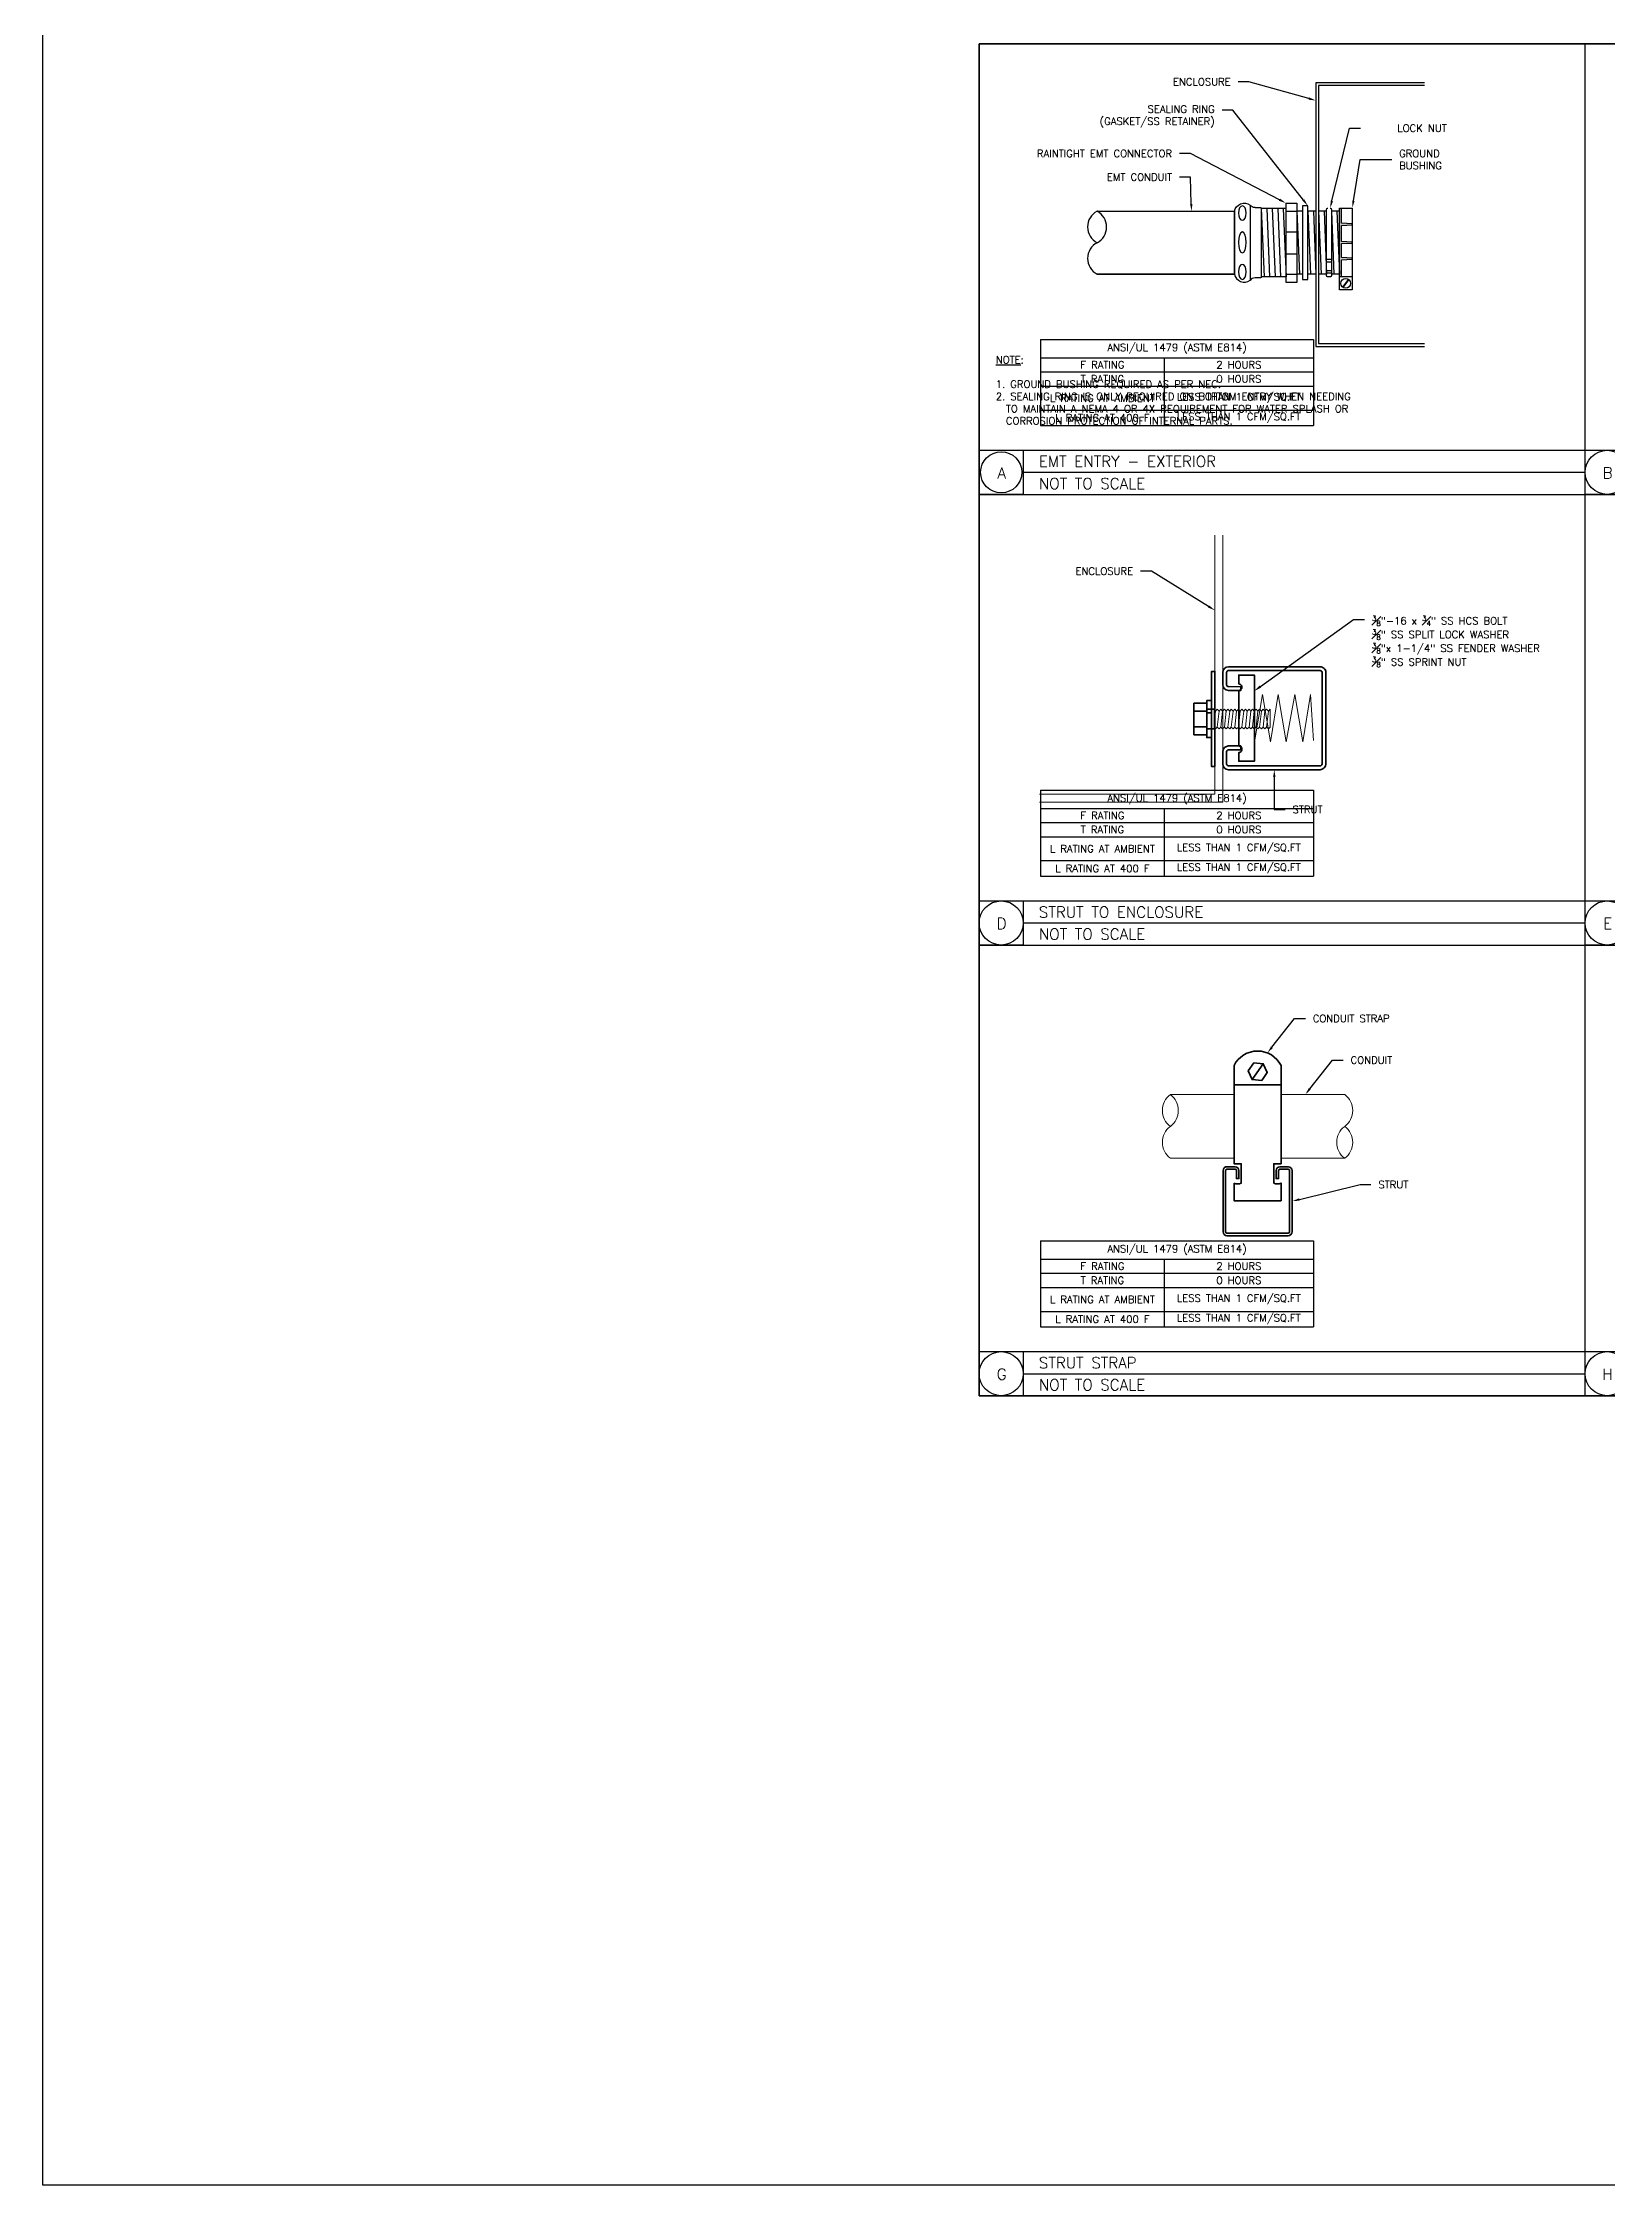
# Model space of a CAD drawing. Header units: inches. Extents: x -6 to 441, y 0 to 338.
# Drawn here: x 0 to 26.6, y 0 to 36.44 of the extents above; entities that cross this region are included whole.
import ezdxf
from ezdxf import colors
from ezdxf.entities.mleader import LeaderData, LeaderLine
from ezdxf.math import Vec2, Vec3

# ---------------------------------------------------------------- set-up
doc = ezdxf.new("R2010")
doc.units = ezdxf.units.IN
doc.header["$MEASUREMENT"] = 0
doc.styles.add('Roman', font='romans.shx', dxfattribs={"height": 0.125})
doc.styles.add('Roman-A', font='romans.shx', dxfattribs={"height": 0.125})

# ---------------------------------------------------------------- blocks, each defined once
blk = doc.blocks.new('*U28')
blk.add_lwpolyline([(0, 0.75), (0.75, 0.75), (0.75, 0), (0, 0)], close=True)
blk.add_circle((0.375, 0.375), 0.35)
at = {"insert": (0.383, 0.366), "char_height": 0.188, "width": 0.46087, "attachment_point": 5, "style": 'Roman-A'}
blk.add_mtext('A', dxfattribs=at)
blk = doc.blocks.new('*U29')
blk.add_lwpolyline([(0, 0.75), (0.75, 0.75), (0.75, 0), (0, 0)], close=True)
blk.add_circle((0.375, 0.375), 0.375)
at = {"insert": (0.383, 0.366), "char_height": 0.188, "width": 0.46087, "attachment_point": 5, "style": 'Roman-A'}
blk.add_mtext('B', dxfattribs=at)
blk = doc.blocks.new('*U31')
blk.add_lwpolyline([(0, 0.75), (0.75, 0.75), (0.75, 0), (0, 0)], close=True)
blk.add_circle((0.375, 0.375), 0.375)
at = {"insert": (0.383, 0.366), "char_height": 0.188, "width": 0.46087, "attachment_point": 5, "style": 'Roman-A'}
blk.add_mtext('D', dxfattribs=at)
blk = doc.blocks.new('*U32')
blk.add_lwpolyline([(0, 0.75), (0.75, 0.75), (0.75, 0), (0, 0)], close=True)
blk.add_circle((0.375, 0.375), 0.375)
at = {"insert": (0.383, 0.366), "char_height": 0.188, "width": 0.46087, "attachment_point": 5, "style": 'Roman-A'}
blk.add_mtext('E', dxfattribs=at)
blk = doc.blocks.new('*U34')
blk.add_lwpolyline([(0, 0.75), (0.75, 0.75), (0.75, 0), (0, 0)], close=True)
blk.add_circle((0.375, 0.375), 0.375)
at = {"insert": (0.383, 0.366), "char_height": 0.188, "width": 0.46087, "attachment_point": 5, "style": 'Roman-A'}
blk.add_mtext('G', dxfattribs=at)
blk = doc.blocks.new('*U35')
blk.add_lwpolyline([(0, 0.75), (0.75, 0.75), (0.75, 0), (0, 0)], close=True)
blk.add_circle((0.375, 0.375), 0.375)
at = {"insert": (0.383, 0.366), "char_height": 0.188, "width": 0.46087, "attachment_point": 5, "style": 'Roman-A'}
blk.add_mtext('H', dxfattribs=at)
blk = doc.blocks.new('*T46')
at = {"color": 0, "linetype": 'ByBlock', "lineweight": -2, "transparency": 16777216}
for p, q in [((0, 0), (4.642, 0)), ((0, 0), (0, -1.465)), ((4.642, 0), (4.642, -1.465)), ((0, -0.31), (4.642, -0.31)), ((2.105, -0.31), (2.105, -1.465)), ((0, -0.551), (4.642, -0.551)), ((0, -0.792), (4.642, -0.792)), ((0, -1.2), (4.642, -1.2)), ((0, -1.465), (4.642, -1.465))]:
    blk.add_line(p, q, dxfattribs=at)
at = {"color": 0, "transparency": 16777216, "char_height": 0.125, "attachment_point": 5, "style": 'Roman'}
for s, insert, width in [('{\\Fromans|c0;ANSI/UL 1479 (ASTM E814)}', (2.321, -0.155), 4.56725), ('{\\Fromans|c0;T RATING}', (1.053, -0.672), 2.03068), ('{\\Fromans|c0;F RATING}', (1.053, -0.431), 2.03068), ('{\\Fromans|c0;2 HOURS}', (3.373, -0.431), 2.46223), ('{\\Fromans|c0;0 HOURS}', (3.373, -0.672), 2.46223), ('{\\Fromans|c0;L RATING AT AMBIENT }', (1.053, -0.996), 2.03068), ('{\\Fromans|c0;LESS THAN 1 CFM/SQ.FT}', (3.373, -0.996), 2.46223), ('{\\Fromans|c0;L RATING AT 400 F}', (1.053, -1.332), 2.03068), ('{\\Fromans|c0;LESS THAN 1 CFM/SQ.FT}', (3.373, -1.332), 2.46223)]:
    blk.add_mtext(s, dxfattribs=dict(at, insert=insert, width=width))
blk = doc.blocks.new('*T15')
at = {"color": 0, "linetype": 'ByBlock', "lineweight": -2, "transparency": 16777216}
for p, q in [((0, 0), (4.642, 0)), ((0, 0), (0, -1.465)), ((4.642, 0), (4.642, -1.465)), ((0, -0.31), (4.642, -0.31)), ((2.105, -0.31), (2.105, -1.465)), ((0, -0.551), (4.642, -0.551)), ((0, -0.792), (4.642, -0.792)), ((0, -1.2), (4.642, -1.2)), ((0, -1.465), (4.642, -1.465))]:
    blk.add_line(p, q, dxfattribs=at)
at = {"color": 0, "transparency": 16777216, "char_height": 0.125, "attachment_point": 5, "style": 'Roman'}
for s, insert, width in [('{\\Fromans|c0;ANSI/UL 1479 (ASTM E814)}', (2.321, -0.155), 4.56725), ('{\\Fromans|c0;T RATING}', (1.053, -0.672), 2.03068), ('{\\Fromans|c0;F RATING}', (1.053, -0.431), 2.03068), ('{\\Fromans|c0;2 HOURS}', (3.373, -0.431), 2.46223), ('{\\Fromans|c0;0 HOURS}', (3.373, -0.672), 2.46223), ('{\\Fromans|c0;L RATING AT AMBIENT }', (1.053, -0.996), 2.03068), ('{\\Fromans|c0;LESS THAN 1 CFM/SQ.FT}', (3.373, -0.996), 2.46223), ('{\\Fromans|c0;L RATING AT 400 F}', (1.053, -1.332), 2.03068), ('{\\Fromans|c0;LESS THAN 1 CFM/SQ.FT}', (3.373, -1.332), 2.46223)]:
    blk.add_mtext(s, dxfattribs=dict(at, insert=insert, width=width))
blk = doc.blocks.new('*T21')
at = {"color": 0, "linetype": 'ByBlock', "lineweight": -2, "transparency": 16777216}
for p, q in [((0, 0), (4.642, 0)), ((0, 0), (0, -1.465)), ((4.642, 0), (4.642, -1.465)), ((0, -0.31), (4.642, -0.31)), ((2.105, -0.31), (2.105, -1.465)), ((0, -0.551), (4.642, -0.551)), ((0, -0.792), (4.642, -0.792)), ((0, -1.2), (4.642, -1.2)), ((0, -1.465), (4.642, -1.465))]:
    blk.add_line(p, q, dxfattribs=at)
at = {"color": 0, "transparency": 16777216, "char_height": 0.125, "attachment_point": 5, "style": 'Roman'}
for s, insert, width in [('{\\Fromans|c0;ANSI/UL 1479 (ASTM E814)}', (2.321, -0.155), 4.56725), ('{\\Fromans|c0;T RATING}', (1.053, -0.672), 2.03068), ('{\\Fromans|c0;F RATING}', (1.053, -0.431), 2.03068), ('{\\Fromans|c0;2 HOURS}', (3.373, -0.431), 2.46223), ('{\\Fromans|c0;0 HOURS}', (3.373, -0.672), 2.46223), ('{\\Fromans|c0;L RATING AT AMBIENT }', (1.053, -0.996), 2.03068), ('{\\Fromans|c0;LESS THAN 1 CFM/SQ.FT}', (3.373, -0.996), 2.46223), ('{\\Fromans|c0;L RATING AT 400 F}', (1.053, -1.332), 2.03068), ('{\\Fromans|c0;LESS THAN 1 CFM/SQ.FT}', (3.373, -1.332), 2.46223)]:
    blk.add_mtext(s, dxfattribs=dict(at, insert=insert, width=width))
blk = doc.blocks.new('*U45')
h = blk.add_hatch(color=256)
h.dxf.hatch_style = 1
h.paths.add_polyline_path([(6.344, 4.603), (6.162, 4.612), (6.162, 4.868), (6.126, 4.868), (6.126, 3.699), (6.162, 3.699), (6.162, 3.992), (6.344, 4.001), (6.344, 4.02), (6.162, 4.028), (6.162, 4.266), (6.344, 4.274), (6.344, 4.293), (6.162, 4.302), (6.162, 4.576), (6.344, 4.585)])
for points in [[(7.575, 7.001), (5.726, 7.001), (5.726, 2.517), (7.575, 2.517)], [(7.575, 6.955), (5.773, 6.955), (5.773, 2.564), (7.575, 2.564)], [(2.005, 4.817), (4.34, 4.816)], [(2.005, 4.817), (4.34, 4.816), (4.34, 3.746), (2.006, 3.746)], [(5.171, 4.862), (5.218, 3.699), (4.798, 3.699)], [(5.218, 4.862), (4.798, 4.862), (4.845, 3.699)], [(4.891, 4.862), (4.938, 3.699)], [(4.984, 4.862), (5.031, 3.699)], [(5.077, 4.862), (5.125, 3.699)], [(5.218, 4.816), (5.404, 4.816)], [(5.497, 4.816), (5.404, 4.816), (5.446, 3.746)], [(5.684, 4.816), (5.726, 3.746), (5.59, 3.746)], [(5.726, 4.816), (5.59, 4.816), (5.633, 3.746)], [(5.866, 4.816), (5.908, 3.746), (5.773, 3.746)], [(5.908, 4.816), (5.773, 4.816), (5.815, 3.746)], [(6.082, 4.816), (6.126, 3.746), (5.989, 3.746)], [(6.126, 4.816), (5.989, 4.816), (6.033, 3.746)], [(6.162, 3.699), (6.162, 3.992), (6.344, 4.001), (6.345, 4.02), (6.162, 4.028), (6.162, 4.266), (6.344, 4.274), (6.345, 4.293), (6.162, 4.302), (6.162, 4.576), (6.344, 4.585), (6.345, 4.603), (6.162, 4.612), (6.162, 4.868)], [(5.218, 4.467), (5.404, 4.467)], [(5.218, 4.094), (5.404, 4.094)], [(5.218, 3.746), (5.404, 3.746)], [(5.497, 3.746), (5.404, 3.746)], [(5.908, 3.999), (5.989, 3.999)], [(5.908, 3.955), (5.989, 3.955)], [(5.908, 3.807), (5.989, 3.807)], [(5.908, 3.769), (5.989, 3.769)], [(5.969, 3.7), (5.929, 3.7)], [(6.344, 3.699), (6.344, 3.477), (6.126, 3.477), (6.126, 3.699)], [(6.182, 3.525), (6.281, 3.657)], [(6.189, 3.52), (6.288, 3.651)]]:
    blk.add_lwpolyline(points)
for points in [[(2.005, 4.817, 0.607338), (2.006, 4.281, 0.607942), (2.006, 3.746), (4.34, 3.746)], [(4.34, 3.746), (4.34, 4.816, -0.536868), (4.608, 4.921)], [(4.691, 4.879, -0.224407), (4.608, 4.921), (4.608, 3.641)], [(4.691, 4.879), (4.782, 4.879, -0.414213), (4.798, 4.862), (4.798, 3.699, -0.414213), (4.782, 3.683), (4.691, 3.683, 0.244985), (4.608, 3.641)], [(5.929, 3.7, -0.414214), (5.908, 3.72), (5.908, 4.848, -0.414214), (5.929, 4.869)], [(5.969, 4.869, -0.414214), (5.989, 4.848), (5.989, 3.72, -0.414214), (5.969, 3.7)]]:
    blk.add_lwpolyline(points, format="xyb")
for points in [[(5.404, 3.606), (5.218, 3.606), (5.218, 4.955), (5.404, 4.955)], [(5.497, 3.653), (5.59, 3.653), (5.59, 4.909), (5.497, 4.909)], [(6.126, 3.699), (6.126, 4.868), (6.344, 4.868), (6.344, 3.699)]]:
    blk.add_lwpolyline(points, close=True)
blk.add_circle((6.234, 3.589), 0.0826)
for centre, radius, start, end in [((1.865, 4.549), 0.302, 297.7061, 62.3951), ((4.51, 3.785), 0.174, 192.7375, 304.3028)]:
    blk.add_arc(centre, radius, start, end)
for points in [[(4.476, 4.908), (4.44, 4.908), (4.41, 4.853), (4.41, 4.785)], [(4.41, 4.785), (4.41, 4.718), (4.44, 4.663), (4.476, 4.663)], [(4.541, 4.785), (4.541, 4.853), (4.512, 4.908), (4.476, 4.908)], [(4.476, 4.663), (4.512, 4.663), (4.541, 4.718), (4.541, 4.785)], [(4.476, 4.464), (4.44, 4.464), (4.41, 4.385), (4.41, 4.286)], [(4.541, 4.286), (4.541, 4.385), (4.512, 4.464), (4.476, 4.464)], [(4.41, 4.286), (4.41, 4.188), (4.44, 4.108), (4.476, 4.108)], [(4.476, 4.108), (4.512, 4.108), (4.541, 4.188), (4.541, 4.286)], [(4.476, 3.912), (4.44, 3.912), (4.41, 3.855), (4.41, 3.784)], [(4.41, 3.784), (4.41, 3.714), (4.44, 3.657), (4.476, 3.657)], [(4.541, 3.784), (4.541, 3.855), (4.512, 3.912), (4.476, 3.912)], [(4.476, 3.657), (4.512, 3.657), (4.541, 3.714), (4.541, 3.784)]]:
    blk.add_open_spline(points, degree=3)
blk.add_blockref('*T46', (1.043, 2.635))
at = {"insert": (0.283, 1.187), "char_height": 0.125, "attachment_point": 7, "style": 'Roman-A'}
blk.add_mtext('{\\LNOTE}:\\P \\P1. GROUND BUSHING REQUIRED AS PER NEC.\\P2. SEALING RING IS ONLY REQUIRED ON BOTTOM ENTRY WHEN NEEDING\\P  TO MAINTAIN A NEMA 4 OR 4X REQUIREMENT FOR WATER SPLASH OR\\P  CORROSION PROTECTION OF INTERNAL PARTS.', dxfattribs=at)
at = {"char_height": 0.1875, "width": 8.11395, "attachment_point": 1, "style": 'Roman-A'}
for s, insert in [('EMT ENTRY - EXTERIOR', (1.015, 0.654)), ('NOT TO SCALE', (1.015, 0.278))]:
    blk.add_mtext(s, dxfattribs=dict(at, insert=insert))
ml = blk.add_multileader_mtext('Standard')
ml.set_content('{\\Fromans|c0;ENCLOSURE}', color=256, style='Roman')
ml.set_leader_properties()
ml.build(insert=Vec2(0, 0))
ml.multileader.update_dxf_attribs({"dogleg_length": 0.125, "arrow_head_size": 0.125})
ctx = ml.context
ctx.base_point, ctx.char_height, ctx.arrow_head_size, ctx.landing_gap_size, ctx.plane_origin = Vec3(3.099, 7.018), 0.125, 0.125, 0.125, Vec3(5.726, 6.7)
ctx.text_align_type = 2
notes = []
notes.append((ctx, [(0, (1, 1, 0), (4.588, 7.018), (-1, 0), 0.186, [(0, [(5.726, 6.7)], 0, [])])]))
ctx.mtext.insert, ctx.mtext.alignment, ctx.mtext.flow_direction = Vec3(4.277, 7.081), 3, 5
ml = blk.add_multileader_mtext('Standard')
ml.set_content('{\\Fromans|c0;SEALING RING\\P(GASKET/SS RETAINER)}', color=256, style='Roman')
ml.set_leader_properties()
ml.build(insert=Vec2(0, 0))
ml.multileader.update_dxf_attribs({"dogleg_length": 0.125, "arrow_head_size": 0.125})
ctx = ml.context
ctx.base_point, ctx.char_height, ctx.arrow_head_size, ctx.landing_gap_size, ctx.plane_origin = Vec3(1.725, 6.534), 0.125, 0.125, 0.125, Vec3(5.59, 4.909)
ctx.text_align_type = 2
notes.append((ctx, [(0, (1, 1, 0), (4.316, 6.534), (-1, 0), 0.186, [(0, [(5.59, 4.909)], 0, [])])]))
ctx.mtext.insert, ctx.mtext.alignment, ctx.mtext.flow_direction = Vec3(4.005, 6.617), 3, 5
ml = blk.add_multileader_mtext('Standard')
ml.set_content('{\\Fromans|c0;^ILOCK NUT}', color=256, style='Roman')
ml.set_leader_properties()
ml.build(insert=Vec2(0, 0))
ml.multileader.update_dxf_attribs({"dogleg_length": 0.125, "arrow_head_size": 0.125})
ctx = ml.context
ctx.base_point, ctx.char_height, ctx.arrow_head_size, ctx.landing_gap_size, ctx.plane_origin = Vec3(6.486, 6.228), 0.125, 0.125, 0.125, Vec3(5.969, 4.87)
notes.append((ctx, [(0, (1, 1, 0), (6.299, 6.228), (1, 0), 0.186, [(0, [(5.969, 4.87)], 0, [])])]))
ctx.mtext.insert, ctx.mtext.flow_direction = Vec3(6.611, 6.291), 5
ml = blk.add_multileader_mtext('Standard')
ml.set_content('{\\Fromans|c0;RAINTIGHT EMT CONNECTOR}', color=256, style='Roman')
ml.set_leader_properties()
ml.build(insert=Vec2(0, 0))
ml.multileader.update_dxf_attribs({"dogleg_length": 0.125, "arrow_head_size": 0.125})
ctx = ml.context
ctx.base_point, ctx.char_height, ctx.arrow_head_size, ctx.landing_gap_size, ctx.plane_origin = Vec3(0.585, 5.798), 0.125, 0.125, 0.125, Vec3(5.218, 4.955)
ctx.text_align_type = 2
notes.append((ctx, [(0, (1, 1, 0), (3.593, 5.798), (-1, 0), 0.186, [(0, [(5.218, 4.955)], 0, [])])]))
ctx.mtext.insert, ctx.mtext.alignment, ctx.mtext.flow_direction = Vec3(3.281, 5.861), 3, 5
ml = blk.add_multileader_mtext('Standard')
ml.set_content('{\\Fromans|c0;GROUND \\PBUSHING}', color=256, style='Roman')
ml.set_leader_properties()
ml.build(insert=Vec2(0, 0))
ml.multileader.update_dxf_attribs({"text_left_attachment_type": 2, "dogleg_length": 4.718, "arrow_head_size": 0.125})
ctx = ml.context
ctx.base_point, ctx.char_height, ctx.arrow_head_size, ctx.landing_gap_size, ctx.plane_origin = Vec3(7.016, 5.697), 0.125, 0.125, 0.125, Vec3(6.344, 4.868)
ctx.left_attachment = 2
notes.append((ctx, [(0, (1, 1, 0), (6.48, 5.697), (1, 0), 0.537, [(0, [(6.344, 4.868)], 0, [])])]))
ctx.mtext.insert, ctx.mtext.flow_direction = Vec3(7.141, 5.863), 5
ml = blk.add_multileader_mtext('Standard')
ml.set_content('{\\Fromans|c0;EMT CONDUIT}', color=256, style='Roman')
ml.set_leader_properties()
ml.build(insert=Vec2(0, 0))
ml.multileader.update_dxf_attribs({"dogleg_length": 0.125, "arrow_head_size": 0.125})
ctx = ml.context
ctx.base_point, ctx.char_height, ctx.arrow_head_size, ctx.landing_gap_size, ctx.plane_origin = Vec3(1.924, 5.398), 0.125, 0.125, 0.125, Vec3(3.611, 4.816)
ctx.text_align_type = 2
notes.append((ctx, [(0, (1, 1, 0), (3.593, 5.398), (-1, 0), 0.186, [(0, [(3.611, 4.816)], 0, [])])]))
ctx.mtext.insert, ctx.mtext.alignment, ctx.mtext.flow_direction = Vec3(3.281, 5.461), 3, 5
for ctx, leaders in notes:
    for number, flags, end, landing, length, lines in leaders:
        leader = LeaderData()
        leader.index, (leader.has_last_leader_line, leader.has_dogleg_vector, leader.attachment_direction) = number, flags
        leader.last_leader_point, leader.dogleg_vector, leader.dogleg_length = Vec3(end), Vec3(landing), length
        for number, points, colour, breaks in lines:
            line = LeaderLine()
            line.index, line.vertices, line.color, line.breaks = number, Vec3.list(points), colors.encode_raw_color(colour), breaks
            leader.lines.append(line)
        ctx.leaders.append(leader)
blk = doc.blocks.new('*U14')
at = {"lineweight": 20}
for points in [[(4.008, 6.974), (4.008, 2.564), (1.026, 2.564)], [(4.143, 6.974), (4.143, 2.429), (1.026, 2.429)]]:
    blk.add_lwpolyline(points, dxfattribs=at)
at = {"lineweight": 35}
for points in [[(4.008, 3.035), (3.952, 3.035), (3.952, 4.653), (4.008, 4.653)], [(3.65, 4.113), (3.87, 4.113)], [(3.952, 4.157), (3.952, 3.529), (3.87, 3.529), (3.87, 4.157)], [(3.65, 3.574), (3.87, 3.574)]]:
    blk.add_lwpolyline(points, close=True, dxfattribs=at)
for points in [[(4.241, 4.331, -0.414213), (4.143, 4.428), (4.143, 4.637, -0.414213), (4.241, 4.735)], [(4.241, 4.671, 0.414215), (4.208, 4.637), (4.208, 4.428, 0.414215), (4.241, 4.396)], [(4.413, 4.442), (4.413, 4.592), (4.682, 4.592), (4.682, 3.125), (4.413, 3.125), (4.413, 3.274, 1.000001), (4.413, 3.387), (4.413, 4.329)], [(5.896, 3.08, -0.398543), (5.797, 2.983), (4.241, 2.983, -0.414213), (4.143, 3.08), (4.143, 3.289, -0.414213), (4.242, 3.387), (4.447, 3.387), (4.447, 3.322), (4.241, 3.322, 0.414215), (4.208, 3.288), (4.208, 3.081, 0.414215), (4.242, 3.047), (5.797, 3.047, 0.368023), (5.831, 3.08)]]:
    blk.add_lwpolyline(points, format="xyb", dxfattribs=at)
for points in [[(4.241, 4.396), (4.447, 4.394), (4.447, 4.329), (4.241, 4.331)], [(4.242, 4.734), (5.797, 4.734)], [(5.797, 4.669), (4.242, 4.669)], [(5.831, 3.08), (5.831, 4.637)], [(5.896, 4.637), (5.896, 3.08)], [(3.65, 3.574), (3.65, 4.113)], [(3.87, 3.574), (3.87, 4.113)], [(3.87, 4.011), (4.004, 4.011), (4.004, 3.675), (3.87, 3.675)], [(3.87, 3.977), (3.65, 3.977)], [(3.87, 3.714), (3.65, 3.714)], [(3.87, 3.952), (3.952, 3.952)]]:
    blk.add_lwpolyline(points, dxfattribs=at)
at = {"lineweight": 13}
for points in [[(4.004, 3.997), (4.019, 3.98), (4.049, 4.011), (4.08, 3.98)], [(4.319, 3.98), (4.35, 4.011), (4.378, 3.98), (4.35, 3.704), (4.378, 3.675), (4.409, 3.704)], [(4.378, 3.98), (4.409, 4.011), (4.439, 3.98), (4.409, 3.704), (4.439, 3.675), (4.468, 3.704)], [(4.439, 3.98), (4.468, 4.011), (4.499, 3.98), (4.468, 3.704), (4.499, 3.675), (4.529, 3.704)], [(4.499, 3.98), (4.529, 4.011), (4.558, 3.98), (4.529, 3.704), (4.558, 3.675), (4.589, 3.704)], [(4.558, 3.98), (4.589, 4.011), (4.619, 3.98), (4.589, 3.704), (4.619, 3.675), (4.648, 3.704)], [(4.619, 3.98), (4.648, 4.011), (4.679, 3.98), (4.648, 3.704), (4.679, 3.675), (4.709, 3.704)], [(4.679, 3.98), (4.709, 4.011), (4.738, 3.98), (4.709, 3.704), (4.738, 3.675), (4.768, 3.704)], [(4.682, 3.454), (4.817, 4.263), (4.952, 3.454), (5.087, 4.263), (5.221, 3.454), (5.367, 4.263), (5.502, 3.454), (5.637, 4.263), (5.687, 3.479)], [(4.738, 3.98), (4.768, 4.011), (4.799, 3.98), (4.768, 3.704), (4.799, 3.675), (4.828, 3.704)], [(4.799, 3.98), (4.828, 4.011), (4.858, 3.98), (4.828, 3.704), (4.858, 3.675), (4.889, 3.704)], [(4.858, 3.98), (4.889, 4.011), (4.918, 3.98), (4.889, 3.704), (4.918, 3.675), (4.948, 3.704), (4.948, 4.011), (4.918, 3.98)], [(4.019, 3.98), (4.004, 3.835)], [(4.004, 3.689), (4.019, 3.675), (4.049, 3.704)], [(4.139, 3.98), (4.109, 3.704)], [(4.199, 3.98), (4.17, 3.704)], [(4.26, 3.98), (4.229, 3.704)], [(4.288, 3.704), (4.319, 3.675), (4.35, 3.704)]]:
    blk.add_lwpolyline(points, dxfattribs=at)
blk.add_lwpolyline([(4.288, 3.704), (4.319, 3.98), (4.288, 4.011), (4.26, 3.98), (4.229, 4.011), (4.199, 3.98), (4.17, 4.011), (4.139, 3.98), (4.109, 4.011), (4.08, 3.98), (4.049, 3.704), (4.08, 3.675), (4.109, 3.704), (4.139, 3.675), (4.17, 3.704), (4.199, 3.675), (4.229, 3.704), (4.26, 3.675)], close=True, dxfattribs=at)
at = {"lineweight": 35}
for centre, radius, start, end in [((4.411, 4.387), 0.0575, 271.8007, 89.0945), ((5.798, 4.636), 0.0979, 0.5002, 90.5511), ((5.798, 4.636), 0.0332, 2.9684, 91.7382)]:
    blk.add_arc(centre, radius, start, end, dxfattribs=at)
blk.add_blockref('*T15', (1.043, 2.635))
at = {"char_height": 0.1875, "width": 8.11395, "attachment_point": 1, "style": 'Roman-A'}
for s, insert in [('STRUT TO ENCLOSURE', (1.015, 0.654)), ('NOT TO SCALE', (1.015, 0.279))]:
    blk.add_mtext(s, dxfattribs=dict(at, insert=insert))
ml = blk.add_multileader_mtext('Standard')
ml.set_content('{\\Fromans|c0;ENCLOSURE}', color=256, style='Roman')
ml.set_leader_properties()
ml.build(insert=Vec2(0, 0))
ml.multileader.update_dxf_attribs({"dogleg_length": 0.186, "arrow_head_size": 0.125})
ctx = ml.context
ctx.base_point, ctx.char_height, ctx.arrow_head_size, ctx.landing_gap_size, ctx.plane_origin = Vec3(1.439, 6.36), 0.125, 0.125, 0.125, Vec3(4.143, 5.877)
ctx.text_align_type = 2
notes = []
notes.append((ctx, [(1, (1, 1, 0), (2.929, 6.36), (-1, 0), 0.186, [(0, [(4.008, 5.694)], 0, [])])]))
ctx.mtext.insert, ctx.mtext.alignment, ctx.mtext.flow_direction = Vec3(2.618, 6.423), 3, 5
ml = blk.add_multileader_mtext('Standard')
ml.set_content('\\A1;{\\Fromans|c0;\\H0.7x;\\S3#8;\\H1.42857x;"-16 x \\H0.7x;\\S3#4;\\H1.42857x;" SS HCS BOLT\\P\\H0.7x;\\S3#8;\\H1.42857x;" SS SPLIT LOCK WASHER\\P\\H0.7x;\\S3#8;\\H1.42857x;"x 1-1/4" SS FENDER WASHER\\P\\H0.7x;\\S3#8;\\H1.42857x;" SS SPRINT NUT}', color=256, style='Roman')
ml.set_leader_properties()
ml.build(insert=Vec2(0, 0))
ml.multileader.update_dxf_attribs({"dogleg_length": 0.186, "arrow_head_size": 0.125})
ctx = ml.context
ctx.base_point, ctx.char_height, ctx.arrow_head_size, ctx.landing_gap_size, ctx.plane_origin = Vec3(6.555, 5.539), 0.125, 0.125, 0.125, Vec3(4.682, 4.104)
notes.append((ctx, [(0, (1, 1, 0), (6.368, 5.539), (1, 0), 0.186, [(0, [(4.682, 4.324)], 0, [])])]))
ctx.mtext.insert, ctx.mtext.flow_direction = Vec3(6.68, 5.602), 5
ml = blk.add_multileader_mtext('Standard')
ml.set_content('{\\Fromans|c0;STRUT}', color=256, style='Roman')
ml.set_leader_properties()
ml.build(insert=Vec2(0, 0))
ml.multileader.update_dxf_attribs({"dogleg_length": 0.186, "arrow_head_size": 0.125})
ctx = ml.context
ctx.base_point, ctx.char_height, ctx.arrow_head_size, ctx.landing_gap_size, ctx.plane_origin = Vec3(5.205, 2.306), 0.125, 0.125, 0.125, Vec3(6.048, 2.983)
notes.append((ctx, [(0, (1, 1, 0), (5.019, 2.306), (1, 0), 0.186, [(0, [(5.019, 2.983)], 0, [])])]))
ctx.mtext.insert, ctx.mtext.flow_direction = Vec3(5.33, 2.368), 5
for ctx, leaders in notes:
    for number, flags, end, landing, length, lines in leaders:
        leader = LeaderData()
        leader.index, (leader.has_last_leader_line, leader.has_dogleg_vector, leader.attachment_direction) = number, flags
        leader.last_leader_point, leader.dogleg_vector, leader.dogleg_length = Vec3(end), Vec3(landing), length
        for number, points, colour, breaks in lines:
            line = LeaderLine()
            line.index, line.vertices, line.color, line.breaks = number, Vec3.list(points), colors.encode_raw_color(colour), breaks
            leader.lines.append(line)
        ctx.leaders.append(leader)
blk = doc.blocks.new('*U20')
at = {"lineweight": 35}
for points in [[(5.01, 3.617), (5.01, 3.945), (5.133, 3.945), (5.133, 5.617, 0.616777), (4.335, 5.618)], [(4.334, 3.617, 0.239161), (4.458, 3.617), (4.458, 3.945), (4.335, 3.945), (4.335, 5.617), (4.335, 3.945)], [(4.214, 2.722, -0.404067), (4.147, 2.789), (4.147, 3.83, -0.414213), (4.214, 3.896), (4.352, 3.896, -0.404067), (4.418, 3.83)], [(4.375, 3.83, 0.385095), (4.352, 3.853), (4.214, 3.853, 0.414215), (4.191, 3.83), (4.191, 2.789, 0.376803), (4.213, 2.766)], [(5.278, 3.83, 0.385095), (5.255, 3.853), (5.116, 3.853, 0.414215), (5.093, 3.83), (5.093, 3.693), (5.05, 3.693), (5.05, 3.83, -0.414213), (5.116, 3.896), (5.255, 3.896, -0.404067), (5.321, 3.83)], [(4.335, 3.617), (4.335, 3.318), (5.133, 3.318), (5.133, 3.617, -0.239161), (5.009, 3.617)]]:
    blk.add_lwpolyline(points, format="xyb", dxfattribs=at)
blk.add_lwpolyline([(4.669, 5.662), (4.572, 5.528), (4.641, 5.379), (4.805, 5.363), (4.9, 5.497), (4.831, 5.646)], close=True, dxfattribs=at)
for points in [[(4.641, 5.379), (4.831, 5.646)], [(5.133, 5.289), (4.335, 5.289)], [(4.418, 3.83), (4.418, 3.693), (4.375, 3.693), (4.375, 3.83)], [(5.278, 2.789), (5.278, 3.83)], [(5.321, 3.83), (5.321, 2.789)], [(4.214, 2.766), (5.255, 2.766)], [(5.255, 2.722), (4.214, 2.722)]]:
    blk.add_lwpolyline(points, dxfattribs=at)
at = {"lineweight": 20}
for points in [[(4.335, 4.039), (3.252, 4.039, -0.499999), (3.251, 4.582, -0.499999), (3.251, 5.123, -0.500002), (3.251, 4.582)], [(5.133, 4.039), (6.216, 4.039, 0.499999), (6.217, 4.582, 0.50167), (6.216, 5.123)]]:
    blk.add_lwpolyline(points, format="xyb", dxfattribs=at)
for points in [[(4.335, 5.123), (3.251, 5.123)], [(5.133, 5.123), (6.216, 5.123)]]:
    blk.add_lwpolyline(points, dxfattribs=at)
blk.add_arc((6.419, 4.311), 0.339, 126.8702, 233.2318, dxfattribs=at)
at = {"lineweight": 35}
for centre, radius, start, end in [((5.25, 2.793), 0.0276, 279.0629, 350.9371), ((5.251, 2.792), 0.0701, 273.07, 356.93)]:
    blk.add_arc(centre, radius, start, end, dxfattribs=at)
blk.add_blockref('*T21', (1.043, 2.635))
at = {"char_height": 0.1875, "attachment_point": 1, "style": 'Roman-A'}
for s, insert, width in [('STRUT STRAP', (1.015, 0.654), 1.86795), ('NOT TO SCALE', (1.015, 0.279), 2.08223)]:
    blk.add_mtext(s, dxfattribs=dict(at, insert=insert, width=width))
ml = blk.add_multileader_mtext('Standard')
ml.set_content('{\\Fromans|c0;CONDUIT STRAP}', color=256, style='Roman')
ml.set_leader_properties()
ml.build(insert=Vec2(0, 0))
ml.multileader.update_dxf_attribs({"dogleg_length": 0.186, "arrow_head_size": 0.125})
ctx = ml.context
ctx.base_point, ctx.char_height, ctx.arrow_head_size, ctx.landing_gap_size, ctx.plane_origin = Vec3(5.548, 6.418), 0.125, 0.125, 0.125, Vec3(4.902, 5.831)
notes = []
notes.append((ctx, [(0, (1, 1, 0), (5.362, 6.418), (1, 0), 0.186, [(0, [(4.902, 5.831)], 0, [])])]))
ctx.mtext.insert, ctx.mtext.flow_direction = Vec3(5.673, 6.481), 5
ml = blk.add_multileader_mtext('Standard')
ml.set_content('{\\Fromans|c0;CONDUIT}', color=256, style='Roman')
ml.set_leader_properties()
ml.build(insert=Vec2(0, 0))
ml.multileader.update_dxf_attribs({"dogleg_length": 0.186, "arrow_head_size": 0.125})
ctx = ml.context
ctx.base_point, ctx.char_height, ctx.arrow_head_size, ctx.landing_gap_size, ctx.plane_origin = Vec3(6.192, 5.71), 0.125, 0.125, 0.125, Vec3(5.546, 5.123)
notes.append((ctx, [(0, (1, 1, 0), (6.006, 5.71), (1, 0), 0.186, [(0, [(5.546, 5.123)], 0, [])])]))
ctx.mtext.insert, ctx.mtext.flow_direction = Vec3(6.317, 5.773), 5
ml = blk.add_multileader_mtext('Standard')
ml.set_content('{\\Fromans|c0;STRUT}', color=256, style='Roman')
ml.set_leader_properties()
ml.build(insert=Vec2(0, 0))
ml.multileader.update_dxf_attribs({"dogleg_length": 0.186, "arrow_head_size": 0.125})
ctx = ml.context
ctx.base_point, ctx.char_height, ctx.arrow_head_size, ctx.landing_gap_size, ctx.plane_origin = Vec3(6.664, 3.593), 0.125, 0.125, 0.125, Vec3(5.324, 3.309)
notes.append((ctx, [(0, (1, 1, 0), (6.477, 3.593), (1, 0), 0.186, [(0, [(5.324, 3.309)], 0, [])])]))
ctx.mtext.insert, ctx.mtext.flow_direction = Vec3(6.789, 3.655), 5
for ctx, leaders in notes:
    for number, flags, end, landing, length, lines in leaders:
        leader = LeaderData()
        leader.index, (leader.has_last_leader_line, leader.has_dogleg_vector, leader.attachment_direction) = number, flags
        leader.last_leader_point, leader.dogleg_vector, leader.dogleg_length = Vec3(end), Vec3(landing), length
        for number, points, colour, breaks in lines:
            line = LeaderLine()
            line.index, line.vertices, line.color, line.breaks = number, Vec3.list(points), colors.encode_raw_color(colour), breaks
            leader.lines.append(line)
        ctx.leaders.append(leader)

msp = doc.modelspace()

# ---------------------------------------------------------------- linework, layer by layer
for p, q in [((26.226, 13.429), (26.226, 36.429)), ((16.672, 29.512), (26.226, 29.512)), ((16.672, 29.137), (26.226, 29.137)), ((15.922, 28.762), (46.834, 28.762)), ((16.672, 21.846), (26.226, 21.846)), ((16.672, 21.471), (26.226, 21.471)), ((15.922, 21.096), (46.834, 21.096)), ((16.672, 14.179), (26.226, 14.179)), ((16.672, 13.804), (26.226, 13.804))]:
    msp.add_line(p, q)
for points in [[(0, 227.508), (434.989, 227.508), (434.989, 0), (0, 0)], [(15.922, 36.429), (46.834, 36.429), (46.834, 13.429), (15.922, 13.429)], [(15.922, 13.429), (50.922, 13.429), (50.922, 36.429), (15.922, 36.429)]]:
    msp.add_lwpolyline(points, close=True)

# ---------------------------------------------------------------- block references
for name, p in [('*U45', (15.922, 28.762)), ('*U28', (15.922, 28.762)), ('*U29', (26.226, 28.762)), ('*U14', (15.922, 21.096)), ('*U31', (15.922, 21.096)), ('*U32', (26.226, 21.096)), ('*U20', (15.922, 13.429)), ('*U34', (15.922, 13.429)), ('*U35', (26.226, 13.429))]:
    msp.add_blockref(name, p)

doc.saveas('drawing.dxf')
